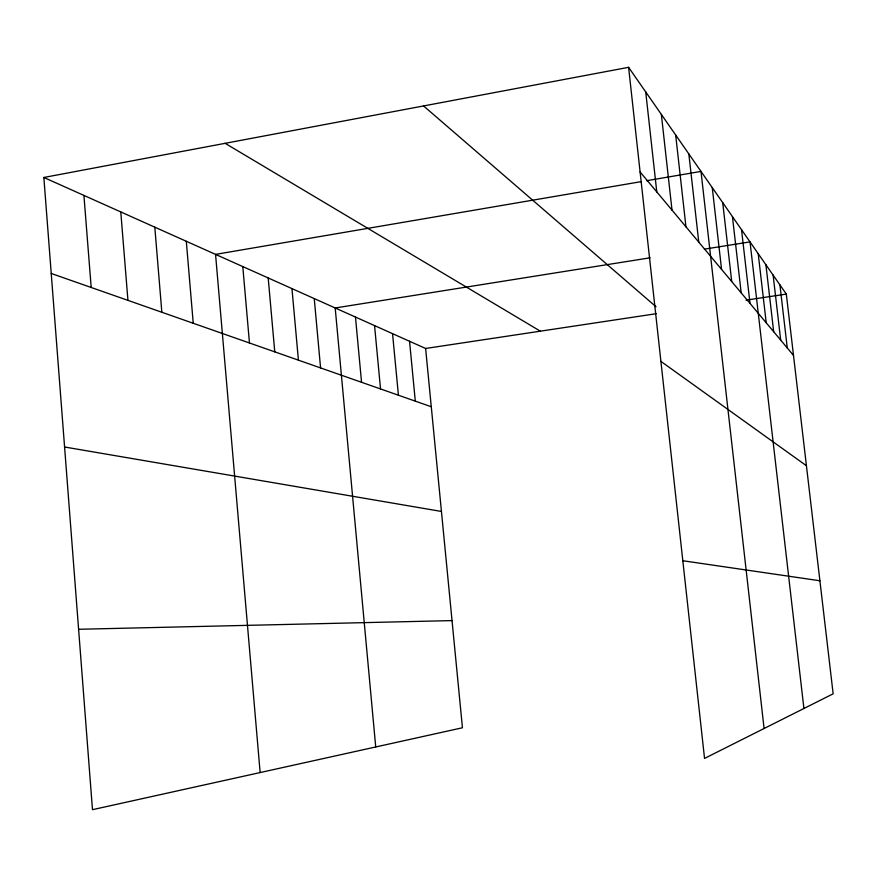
<?xml version="1.0" encoding="UTF-8"?>
<svg xmlns="http://www.w3.org/2000/svg" width="877" height="877" viewBox="0 0 877 877"><rect width="100%" height="100%" fill="white"/><g stroke="black" fill="none" stroke-linecap="round" stroke-linejoin="round"><path stroke-width="1.32" d="M43.85 177.472L425.619 348.476L462.442 727.767L92.48 809.679L43.85 177.472L628.601 67.321L786.318 294.091L833.15 693.817L704.538 758.419L628.601 67.321M641.273 181.627L215.556 254.385L260.14 772.56M646.601 180.717L700.997 171.421L764.086 728.513M650.164 257.794L335.189 307.97L375.729 746.974M704.439 249.145L750.021 241.888L803.913 708.506M425.619 348.476L656.248 313.703M746.031 300.164L786.318 294.091M78.601 629.28L452.039 620.598M682.81 560.732L819.907 580.771M64.58 446.996L441.449 511.455M51.239 273.471L431.276 406.742M225.137 143.324L540.364 331.177M660.907 361.379L806.423 465.731M423.58 105.942L656.029 306.742M640.1 171.958L793.51 355.437M779.916 284.872L787.283 348.005M773.119 275.104L780.694 340.112M765.895 264.722L773.689 331.725M758.21 253.672L766.224 322.802M741.525 229.675L750.01 303.409M732.438 216.619L741.186 292.863M722.714 202.631L731.725 281.55M712.256 187.601L721.563 269.392M688.84 153.935L698.783 242.151M675.674 134.992L685.957 226.803M661.346 114.405L672.012 210.129M645.724 91.932L656.785 191.92M409.548 341.274L415.303 401.14M392.545 333.666L398.421 395.22M374.556 325.597L380.53 388.95M355.47 317.046L361.554 382.295M314.251 298.597L320.576 367.923M291.964 288.61L298.41 360.151M268.198 277.965L274.764 351.852M242.786 266.575L249.463 342.984M186.308 241.285L193.236 323.262M154.801 227.176L161.85 312.267M120.785 211.938L127.943 300.373M83.918 195.418L91.197 287.481"/></g></svg>
